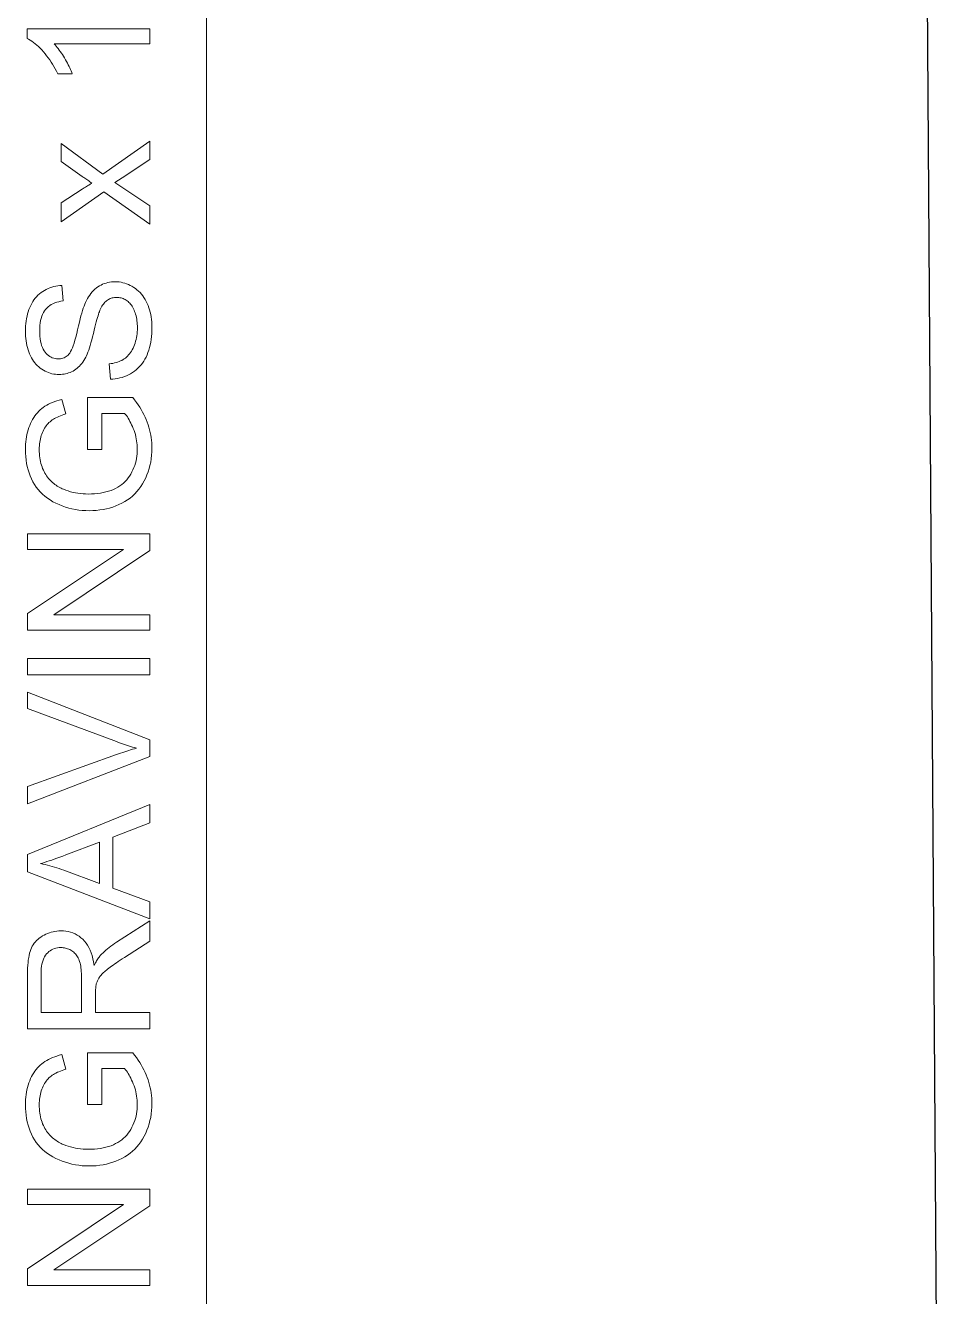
# Model space of a CAD drawing. Extents: x 5 to 409, y 5 to 583.
# Drawn here: x 142.98 to 165.45, y 239.74 to 270.91 of the extents above; entities that cross this region are included whole.
import ezdxf

# ---------------------------------------------------------------- set-up
doc = ezdxf.new("R2010")
doc.units = 0
doc.layers.add('OUTLINE', color=7, linetype='Continuous', lineweight=70)
doc.layers.add('TEXT', color=2, linetype='Continuous', lineweight=25)

msp = doc.modelspace()

# ---------------------------------------------------------------- linework, layer by layer
at = {"layer": 'OUTLINE', "lineweight": 30}
msp.add_line((164.747, 324.323), (165.447, 218.583), dxfattribs=at)
at = {"layer": 'TEXT', "lineweight": 13}
msp.add_lwpolyline([(154.746, 213.099), (147.419, 230.399), (147.419, 304.483)], dxfattribs=at)
for points in [[(146.031, 270.826), (146.031, 270.457), (143.684, 270.457), (143.709, 270.43), (143.735, 270.401), (143.76, 270.37), (143.786, 270.338), (143.811, 270.304), (143.836, 270.268), (143.862, 270.231), (143.887, 270.192), (143.912, 270.151), (143.938, 270.109), (143.963, 270.066), (143.986, 270.024), (144.008, 269.983), (144.029, 269.943), (144.049, 269.904), (144.067, 269.865), (144.084, 269.828), (144.1, 269.791), (144.115, 269.756), (144.128, 269.721), (143.772, 269.721), (143.742, 269.782), (143.711, 269.841), (143.679, 269.899), (143.646, 269.956), (143.611, 270.01), (143.576, 270.064), (143.539, 270.115), (143.5, 270.165), (143.461, 270.214), (143.42, 270.261), (143.379, 270.306), (143.338, 270.348), (143.297, 270.388), (143.257, 270.424), (143.216, 270.458), (143.176, 270.49), (143.137, 270.519), (143.097, 270.545), (143.058, 270.568), (143.019, 270.588), (143.019, 270.826)], [(146.031, 266.035), (144.902, 266.829), (143.858, 266.095), (143.858, 266.555), (144.368, 266.889), (144.396, 266.907), (144.424, 266.925), (144.45, 266.942), (144.476, 266.958), (144.501, 266.973), (144.525, 266.988), (144.548, 267.002), (144.57, 267.016), (144.591, 267.028), (144.611, 267.04), (144.584, 267.058), (144.558, 267.075), (144.533, 267.093), (144.508, 267.11), (144.484, 267.126), (144.46, 267.143), (144.437, 267.159), (144.415, 267.175), (144.393, 267.19), (144.372, 267.206), (143.858, 267.572), (143.858, 268.012), (144.881, 267.261), (146.031, 268.069), (146.031, 267.617), (145.356, 267.171), (145.174, 267.052), (146.031, 266.481)], [(145.067, 262.233), (145.035, 262.608), (145.079, 262.614), (145.121, 262.621), (145.162, 262.63), (145.202, 262.64), (145.24, 262.652), (145.276, 262.665), (145.31, 262.679), (145.343, 262.695), (145.374, 262.713), (145.404, 262.731), (145.432, 262.752), (145.46, 262.775), (145.486, 262.799), (145.511, 262.826), (145.535, 262.855), (145.557, 262.887), (145.579, 262.92), (145.6, 262.956), (145.619, 262.993), (145.637, 263.033), (145.654, 263.075), (145.669, 263.117), (145.683, 263.161), (145.694, 263.205), (145.704, 263.251), (145.712, 263.297), (145.718, 263.345), (145.723, 263.393), (145.725, 263.443), (145.726, 263.494), (145.726, 263.539), (145.724, 263.582), (145.72, 263.625), (145.716, 263.667), (145.709, 263.707), (145.702, 263.747), (145.693, 263.786), (145.683, 263.823), (145.672, 263.859), (145.659, 263.895), (145.645, 263.929), (145.63, 263.961), (145.614, 263.991), (145.597, 264.02), (145.579, 264.046), (145.56, 264.071), (145.54, 264.095), (145.519, 264.116), (145.497, 264.136), (145.474, 264.154), (145.45, 264.17), (145.426, 264.184), (145.401, 264.197), (145.376, 264.208), (145.351, 264.217), (145.325, 264.225), (145.298, 264.231), (145.272, 264.235), (145.244, 264.238), (145.217, 264.238), (145.189, 264.238), (145.162, 264.235), (145.135, 264.231), (145.11, 264.225), (145.085, 264.218), (145.06, 264.209), (145.037, 264.198), (145.014, 264.186), (144.992, 264.172), (144.97, 264.157), (144.949, 264.139), (144.929, 264.12), (144.91, 264.098), (144.891, 264.074), (144.873, 264.048), (144.856, 264.02), (144.839, 263.99), (144.823, 263.958), (144.808, 263.923), (144.793, 263.887), (144.783, 263.859), (144.772, 263.827), (144.76, 263.788), (144.747, 263.743), (144.733, 263.693), (144.718, 263.636), (144.702, 263.574), (144.684, 263.506), (144.666, 263.432), (144.647, 263.352), (144.627, 263.272), (144.608, 263.197), (144.588, 263.127), (144.569, 263.061), (144.55, 263.001), (144.532, 262.945), (144.513, 262.895), (144.495, 262.849), (144.477, 262.809), (144.46, 262.773), (144.437, 262.731), (144.412, 262.692), (144.387, 262.654), (144.361, 262.619), (144.334, 262.586), (144.305, 262.555), (144.275, 262.526), (144.245, 262.5), (144.213, 262.475), (144.18, 262.453), (144.147, 262.433), (144.112, 262.415), (144.077, 262.399), (144.04, 262.386), (144.004, 262.374), (143.966, 262.364), (143.927, 262.357), (143.888, 262.352), (143.848, 262.349), (143.807, 262.348), (143.762, 262.349), (143.717, 262.353), (143.673, 262.359), (143.63, 262.368), (143.587, 262.38), (143.545, 262.394), (143.503, 262.411), (143.462, 262.43), (143.422, 262.452), (143.382, 262.477), (143.344, 262.504), (143.307, 262.533), (143.272, 262.565), (143.239, 262.599), (143.209, 262.635), (143.179, 262.674), (143.152, 262.715), (143.127, 262.759), (143.104, 262.805), (143.082, 262.853), (143.063, 262.903), (143.046, 262.954), (143.03, 263.007), (143.017, 263.06), (143.006, 263.115), (142.996, 263.17), (142.989, 263.227), (142.984, 263.285), (142.981, 263.344), (142.98, 263.404), (142.981, 263.469), (142.984, 263.534), (142.99, 263.597), (142.997, 263.658), (143.007, 263.717), (143.019, 263.775), (143.033, 263.832), (143.049, 263.887), (143.067, 263.94), (143.088, 263.992), (143.11, 264.042), (143.135, 264.089), (143.161, 264.134), (143.19, 264.177), (143.22, 264.217), (143.253, 264.255), (143.288, 264.291), (143.324, 264.324), (143.363, 264.355), (143.404, 264.384), (143.446, 264.41), (143.489, 264.434), (143.534, 264.455), (143.58, 264.473), (143.626, 264.489), (143.674, 264.503), (143.723, 264.514), (143.773, 264.522), (143.824, 264.528), (143.876, 264.531), (143.905, 264.15), (143.85, 264.143), (143.797, 264.132), (143.747, 264.119), (143.7, 264.103), (143.655, 264.083), (143.614, 264.061), (143.575, 264.036), (143.539, 264.008), (143.506, 263.977), (143.475, 263.943), (143.448, 263.906), (143.423, 263.865), (143.401, 263.821), (143.382, 263.774), (143.366, 263.724), (143.353, 263.67), (143.343, 263.612), (143.336, 263.552), (143.331, 263.487), (143.33, 263.42), (143.331, 263.35), (143.335, 263.284), (143.342, 263.221), (143.351, 263.163), (143.363, 263.109), (143.378, 263.058), (143.395, 263.011), (143.415, 262.969), (143.437, 262.93), (143.462, 262.895), (143.489, 262.864), (143.517, 262.836), (143.546, 262.811), (143.576, 262.79), (143.608, 262.771), (143.64, 262.757), (143.673, 262.745), (143.708, 262.737), (143.744, 262.732), (143.78, 262.73), (143.812, 262.731), (143.843, 262.735), (143.872, 262.741), (143.9, 262.749), (143.928, 262.759), (143.954, 262.772), (143.978, 262.787), (144.002, 262.805), (144.025, 262.825), (144.046, 262.847), (144.067, 262.874), (144.088, 262.908), (144.109, 262.949), (144.131, 262.998), (144.152, 263.054), (144.173, 263.117), (144.195, 263.188), (144.217, 263.267), (144.238, 263.352), (144.26, 263.446), (144.282, 263.539), (144.303, 263.627), (144.323, 263.709), (144.343, 263.784), (144.363, 263.854), (144.382, 263.917), (144.4, 263.974), (144.418, 264.025), (144.435, 264.071), (144.451, 264.11), (144.476, 264.161), (144.502, 264.209), (144.53, 264.254), (144.558, 264.297), (144.588, 264.337), (144.62, 264.375), (144.652, 264.409), (144.686, 264.441), (144.721, 264.47), (144.757, 264.496), (144.795, 264.52), (144.834, 264.541), (144.874, 264.56), (144.915, 264.576), (144.957, 264.59), (145, 264.601), (145.044, 264.61), (145.09, 264.616), (145.136, 264.62), (145.184, 264.621), (145.232, 264.62), (145.279, 264.616), (145.325, 264.609), (145.371, 264.599), (145.417, 264.587), (145.461, 264.572), (145.506, 264.554), (145.549, 264.533), (145.593, 264.51), (145.635, 264.484), (145.677, 264.455), (145.716, 264.424), (145.754, 264.391), (145.79, 264.355), (145.824, 264.317), (145.856, 264.276), (145.886, 264.233), (145.914, 264.188), (145.94, 264.14), (145.965, 264.09), (145.987, 264.038), (146.007, 263.985), (146.025, 263.93), (146.04, 263.874), (146.053, 263.817), (146.064, 263.759), (146.072, 263.699), (146.078, 263.638), (146.081, 263.576), (146.082, 263.512), (146.081, 263.432), (146.078, 263.354), (146.072, 263.28), (146.063, 263.207), (146.053, 263.138), (146.04, 263.071), (146.024, 263.007), (146.006, 262.945), (145.986, 262.886), (145.964, 262.83), (145.939, 262.776), (145.911, 262.724), (145.882, 262.675), (145.85, 262.628), (145.815, 262.584), (145.778, 262.542), (145.739, 262.502), (145.697, 262.465), (145.653, 262.43), (145.607, 262.398), (145.558, 262.368), (145.509, 262.341), (145.458, 262.317), (145.406, 262.296), (145.353, 262.278), (145.298, 262.263), (145.242, 262.251), (145.185, 262.242), (145.127, 262.236)], [(144.855, 260.512), (144.503, 260.512), (144.501, 261.783), (145.614, 261.783), (145.659, 261.724), (145.702, 261.665), (145.743, 261.606), (145.782, 261.546), (145.818, 261.486), (145.852, 261.425), (145.884, 261.364), (145.913, 261.303), (145.94, 261.241), (145.965, 261.179), (145.987, 261.117), (146.007, 261.054), (146.025, 260.991), (146.04, 260.928), (146.053, 260.864), (146.064, 260.8), (146.072, 260.736), (146.078, 260.671), (146.081, 260.606), (146.082, 260.541), (146.081, 260.453), (146.075, 260.367), (146.065, 260.283), (146.052, 260.2), (146.035, 260.119), (146.014, 260.039), (145.99, 259.961), (145.961, 259.885), (145.929, 259.811), (145.893, 259.737), (145.854, 259.667), (145.811, 259.6), (145.764, 259.537), (145.715, 259.477), (145.662, 259.421), (145.605, 259.368), (145.545, 259.319), (145.482, 259.273), (145.416, 259.231), (145.346, 259.192), (145.273, 259.157), (145.199, 259.126), (145.123, 259.098), (145.046, 259.074), (144.967, 259.054), (144.886, 259.037), (144.803, 259.025), (144.719, 259.015), (144.633, 259.01), (144.546, 259.008), (144.459, 259.01), (144.373, 259.015), (144.288, 259.024), (144.205, 259.037), (144.122, 259.054), (144.041, 259.074), (143.961, 259.098), (143.882, 259.125), (143.805, 259.156), (143.728, 259.191), (143.654, 259.229), (143.584, 259.271), (143.518, 259.315), (143.456, 259.363), (143.397, 259.414), (143.343, 259.469), (143.292, 259.526), (143.246, 259.587), (143.203, 259.651), (143.164, 259.718), (143.129, 259.788), (143.098, 259.86), (143.07, 259.934), (143.046, 260.01), (143.026, 260.088), (143.01, 260.168), (142.997, 260.25), (142.987, 260.335), (142.982, 260.421), (142.98, 260.51), (142.981, 260.574), (142.984, 260.638), (142.99, 260.7), (142.997, 260.76), (143.006, 260.82), (143.018, 260.878), (143.032, 260.935), (143.048, 260.991), (143.065, 261.045), (143.085, 261.098), (143.107, 261.15), (143.131, 261.199), (143.156, 261.246), (143.183, 261.291), (143.212, 261.333), (143.242, 261.373), (143.274, 261.411), (143.307, 261.446), (143.342, 261.48), (143.379, 261.511), (143.418, 261.54), (143.459, 261.568), (143.502, 261.594), (143.548, 261.619), (143.596, 261.642), (143.646, 261.664), (143.699, 261.685), (143.754, 261.704), (143.811, 261.722), (143.87, 261.738), (143.968, 261.38), (143.924, 261.366), (143.881, 261.351), (143.84, 261.336), (143.801, 261.32), (143.764, 261.304), (143.729, 261.287), (143.696, 261.269), (143.665, 261.251), (143.636, 261.232), (143.608, 261.212), (143.583, 261.191), (143.558, 261.168), (143.534, 261.144), (143.512, 261.118), (143.49, 261.09), (143.47, 261.061), (143.451, 261.029), (143.432, 260.996), (143.415, 260.962), (143.399, 260.925), (143.384, 260.888), (143.37, 260.849), (143.358, 260.81), (143.348, 260.77), (143.339, 260.729), (143.332, 260.687), (143.327, 260.645), (143.323, 260.601), (143.321, 260.557), (143.32, 260.512), (143.321, 260.458), (143.323, 260.406), (143.327, 260.355), (143.333, 260.306), (143.341, 260.258), (143.35, 260.212), (143.36, 260.167), (143.373, 260.124), (143.387, 260.082), (143.403, 260.041), (143.42, 260.002), (143.438, 259.965), (143.457, 259.929), (143.477, 259.895), (143.499, 259.862), (143.521, 259.831), (143.544, 259.801), (143.569, 259.773), (143.594, 259.746), (143.621, 259.721), (143.648, 259.697), (143.676, 259.675), (143.704, 259.653), (143.733, 259.632), (143.762, 259.613), (143.792, 259.595), (143.823, 259.577), (143.854, 259.561), (143.885, 259.546), (143.917, 259.532), (143.973, 259.51), (144.031, 259.491), (144.089, 259.473), (144.148, 259.458), (144.207, 259.446), (144.268, 259.436), (144.33, 259.428), (144.393, 259.422), (144.456, 259.418), (144.521, 259.417), (144.6, 259.419), (144.676, 259.423), (144.75, 259.43), (144.821, 259.439), (144.889, 259.452), (144.955, 259.467), (145.018, 259.485), (145.079, 259.506), (145.137, 259.529), (145.192, 259.555), (145.245, 259.584), (145.295, 259.616), (145.342, 259.65), (145.386, 259.686), (145.428, 259.725), (145.466, 259.766), (145.502, 259.81), (145.535, 259.857), (145.566, 259.906), (145.593, 259.957), (145.618, 260.011), (145.64, 260.064), (145.66, 260.119), (145.677, 260.174), (145.692, 260.23), (145.703, 260.286), (145.713, 260.343), (145.719, 260.401), (145.723, 260.459), (145.724, 260.518), (145.723, 260.57), (145.72, 260.621), (145.715, 260.672), (145.708, 260.722), (145.699, 260.773), (145.689, 260.823), (145.676, 260.873), (145.661, 260.923), (145.644, 260.972), (145.625, 261.022), (145.605, 261.07), (145.585, 261.115), (145.564, 261.158), (145.544, 261.199), (145.522, 261.237), (145.501, 261.274), (145.48, 261.307), (145.458, 261.339), (145.436, 261.367), (145.413, 261.394), (144.855, 261.394)], [(146.031, 256.078), (143.031, 256.078), (143.031, 256.485), (145.387, 258.06), (143.031, 258.06), (143.031, 258.441), (146.031, 258.441), (146.031, 258.034), (143.674, 256.458), (146.031, 256.458)], [(146.031, 254.985), (143.031, 254.985), (143.031, 255.382), (146.031, 255.382)], [(146.031, 252.979), (143.031, 251.817), (143.031, 252.247), (145.211, 253.026), (145.263, 253.045), (145.314, 253.063), (145.365, 253.08), (145.415, 253.097), (145.464, 253.113), (145.513, 253.128), (145.561, 253.143), (145.609, 253.157), (145.656, 253.171), (145.702, 253.184), (145.653, 253.198), (145.604, 253.213), (145.554, 253.228), (145.505, 253.243), (145.456, 253.259), (145.407, 253.276), (145.358, 253.292), (145.309, 253.31), (145.26, 253.327), (145.211, 253.346), (143.031, 254.156), (143.031, 254.561), (146.031, 253.387)], [(146.031, 248.997), (143.031, 250.149), (143.031, 250.577), (146.031, 251.805), (146.031, 251.352), (145.123, 251.002), (145.123, 249.748), (146.031, 249.419)], [(144.799, 249.863), (144.799, 250.88), (143.968, 250.567), (143.894, 250.539), (143.822, 250.512), (143.754, 250.487), (143.687, 250.464), (143.624, 250.442), (143.563, 250.421), (143.505, 250.402), (143.449, 250.385), (143.396, 250.368), (143.346, 250.354), (143.404, 250.342), (143.462, 250.329), (143.519, 250.315), (143.577, 250.3), (143.634, 250.285), (143.691, 250.268), (143.748, 250.25), (143.805, 250.232), (143.862, 250.213), (143.919, 250.192)], [(146.031, 246.306), (143.031, 246.306), (143.031, 247.636), (143.032, 247.714), (143.034, 247.789), (143.039, 247.86), (143.044, 247.926), (143.051, 247.989), (143.06, 248.048), (143.071, 248.103), (143.083, 248.155), (143.097, 248.202), (143.112, 248.246), (143.129, 248.287), (143.149, 248.326), (143.172, 248.364), (143.197, 248.4), (143.224, 248.434), (143.254, 248.466), (143.286, 248.497), (143.321, 248.526), (143.358, 248.554), (143.398, 248.58), (143.439, 248.603), (143.481, 248.624), (143.524, 248.643), (143.568, 248.659), (143.613, 248.673), (143.659, 248.684), (143.705, 248.693), (143.752, 248.699), (143.801, 248.703), (143.85, 248.704), (143.913, 248.702), (143.973, 248.696), (144.032, 248.686), (144.089, 248.671), (144.144, 248.653), (144.197, 248.63), (144.248, 248.603), (144.296, 248.572), (144.343, 248.537), (144.388, 248.498), (144.43, 248.454), (144.469, 248.406), (144.505, 248.353), (144.538, 248.296), (144.567, 248.235), (144.593, 248.169), (144.616, 248.098), (144.636, 248.023), (144.653, 247.943), (144.666, 247.859), (144.681, 247.89), (144.697, 247.919), (144.712, 247.947), (144.727, 247.973), (144.742, 247.998), (144.756, 248.021), (144.771, 248.043), (144.786, 248.063), (144.801, 248.082), (144.816, 248.099), (144.848, 248.133), (144.883, 248.167), (144.919, 248.201), (144.956, 248.235), (144.995, 248.268), (145.036, 248.301), (145.078, 248.333), (145.122, 248.365), (145.168, 248.397), (145.215, 248.428), (146.031, 248.95), (146.031, 248.451), (145.407, 248.054), (145.354, 248.019), (145.304, 247.987), (145.256, 247.955), (145.211, 247.924), (145.169, 247.895), (145.129, 247.867), (145.091, 247.84), (145.056, 247.815), (145.024, 247.79), (144.994, 247.767), (144.966, 247.745), (144.94, 247.723), (144.916, 247.702), (144.893, 247.681), (144.872, 247.66), (144.853, 247.641), (144.835, 247.621), (144.82, 247.602), (144.806, 247.584), (144.793, 247.566), (144.782, 247.548), (144.772, 247.53), (144.762, 247.512), (144.753, 247.494), (144.745, 247.476), (144.737, 247.458), (144.73, 247.439), (144.724, 247.421), (144.718, 247.403), (144.713, 247.384), (144.711, 247.37), (144.708, 247.354), (144.706, 247.336), (144.704, 247.317), (144.703, 247.295), (144.701, 247.272), (144.7, 247.248), (144.7, 247.221), (144.699, 247.193), (144.699, 247.163), (144.699, 246.703), (146.031, 246.703)], [(144.355, 246.703), (144.355, 247.556), (144.355, 247.61), (144.353, 247.66), (144.35, 247.709), (144.346, 247.755), (144.341, 247.799), (144.335, 247.84), (144.328, 247.879), (144.319, 247.916), (144.31, 247.95), (144.299, 247.982), (144.287, 248.012), (144.274, 248.04), (144.259, 248.067), (144.243, 248.093), (144.226, 248.117), (144.207, 248.14), (144.187, 248.161), (144.166, 248.18), (144.143, 248.199), (144.119, 248.215), (144.094, 248.23), (144.069, 248.244), (144.043, 248.256), (144.016, 248.266), (143.99, 248.275), (143.963, 248.282), (143.935, 248.288), (143.907, 248.292), (143.879, 248.294), (143.85, 248.295), (143.808, 248.294), (143.768, 248.289), (143.729, 248.281), (143.692, 248.27), (143.656, 248.256), (143.622, 248.239), (143.589, 248.219), (143.558, 248.196), (143.528, 248.17), (143.5, 248.141), (143.474, 248.108), (143.451, 248.072), (143.43, 248.032), (143.412, 247.988), (143.397, 247.941), (143.385, 247.891), (143.375, 247.837), (143.368, 247.779), (143.364, 247.717), (143.363, 247.653), (143.363, 246.703)], [(144.855, 244.444), (144.503, 244.444), (144.501, 245.715), (145.614, 245.715), (145.659, 245.656), (145.702, 245.597), (145.743, 245.537), (145.782, 245.478), (145.818, 245.417), (145.852, 245.357), (145.884, 245.296), (145.913, 245.235), (145.94, 245.173), (145.965, 245.111), (145.987, 245.049), (146.007, 244.986), (146.025, 244.923), (146.04, 244.859), (146.053, 244.796), (146.064, 244.732), (146.072, 244.667), (146.078, 244.603), (146.081, 244.538), (146.082, 244.472), (146.081, 244.385), (146.075, 244.299), (146.065, 244.215), (146.052, 244.132), (146.035, 244.051), (146.014, 243.971), (145.99, 243.893), (145.961, 243.817), (145.929, 243.742), (145.893, 243.669), (145.854, 243.599), (145.811, 243.532), (145.764, 243.468), (145.715, 243.409), (145.662, 243.352), (145.605, 243.3), (145.545, 243.25), (145.482, 243.205), (145.416, 243.163), (145.346, 243.124), (145.273, 243.089), (145.199, 243.058), (145.123, 243.03), (145.046, 243.006), (144.967, 242.986), (144.886, 242.969), (144.803, 242.956), (144.719, 242.947), (144.633, 242.942), (144.546, 242.94), (144.459, 242.942), (144.373, 242.947), (144.288, 242.956), (144.205, 242.969), (144.122, 242.986), (144.041, 243.006), (143.961, 243.029), (143.882, 243.057), (143.805, 243.088), (143.728, 243.123), (143.654, 243.161), (143.584, 243.203), (143.518, 243.247), (143.456, 243.295), (143.397, 243.346), (143.343, 243.4), (143.292, 243.458), (143.246, 243.519), (143.203, 243.583), (143.164, 243.65), (143.129, 243.72), (143.098, 243.792), (143.07, 243.865), (143.046, 243.942), (143.026, 244.02), (143.01, 244.1), (142.997, 244.182), (142.987, 244.267), (142.982, 244.353), (142.98, 244.442), (142.981, 244.506), (142.984, 244.569), (142.99, 244.631), (142.997, 244.692), (143.006, 244.752), (143.018, 244.81), (143.032, 244.867), (143.048, 244.922), (143.065, 244.977), (143.085, 245.03), (143.107, 245.082), (143.131, 245.131), (143.156, 245.178), (143.183, 245.222), (143.212, 245.265), (143.242, 245.305), (143.274, 245.343), (143.307, 245.378), (143.342, 245.411), (143.379, 245.442), (143.418, 245.472), (143.459, 245.499), (143.502, 245.526), (143.548, 245.55), (143.596, 245.574), (143.646, 245.596), (143.699, 245.616), (143.754, 245.636), (143.811, 245.653), (143.87, 245.67), (143.968, 245.311), (143.924, 245.298), (143.881, 245.283), (143.84, 245.268), (143.801, 245.252), (143.764, 245.236), (143.729, 245.219), (143.696, 245.201), (143.665, 245.182), (143.636, 245.163), (143.608, 245.144), (143.583, 245.123), (143.558, 245.1), (143.534, 245.076), (143.512, 245.05), (143.49, 245.022), (143.47, 244.992), (143.451, 244.961), (143.432, 244.928), (143.415, 244.894), (143.399, 244.857), (143.384, 244.82), (143.37, 244.781), (143.358, 244.742), (143.348, 244.702), (143.339, 244.661), (143.332, 244.619), (143.327, 244.576), (143.323, 244.533), (143.321, 244.489), (143.32, 244.444), (143.321, 244.39), (143.323, 244.338), (143.327, 244.287), (143.333, 244.238), (143.341, 244.19), (143.35, 244.144), (143.36, 244.099), (143.373, 244.055), (143.387, 244.014), (143.403, 243.973), (143.42, 243.934), (143.438, 243.897), (143.457, 243.861), (143.477, 243.827), (143.499, 243.794), (143.521, 243.763), (143.544, 243.733), (143.569, 243.705), (143.594, 243.678), (143.621, 243.653), (143.648, 243.629), (143.676, 243.606), (143.704, 243.585), (143.733, 243.564), (143.762, 243.545), (143.792, 243.526), (143.823, 243.509), (143.854, 243.493), (143.885, 243.478), (143.917, 243.464), (143.973, 243.442), (144.031, 243.422), (144.089, 243.405), (144.148, 243.39), (144.207, 243.378), (144.268, 243.367), (144.33, 243.359), (144.393, 243.354), (144.456, 243.35), (144.521, 243.349), (144.6, 243.35), (144.676, 243.355), (144.75, 243.361), (144.821, 243.371), (144.889, 243.384), (144.955, 243.399), (145.018, 243.417), (145.079, 243.437), (145.137, 243.461), (145.192, 243.487), (145.245, 243.516), (145.295, 243.547), (145.342, 243.581), (145.386, 243.618), (145.428, 243.657), (145.466, 243.698), (145.502, 243.742), (145.535, 243.789), (145.566, 243.838), (145.593, 243.889), (145.618, 243.942), (145.64, 243.996), (145.66, 244.051), (145.677, 244.106), (145.692, 244.161), (145.703, 244.218), (145.713, 244.275), (145.719, 244.333), (145.723, 244.391), (145.724, 244.45), (145.723, 244.501), (145.72, 244.553), (145.715, 244.604), (145.708, 244.654), (145.699, 244.705), (145.689, 244.755), (145.676, 244.805), (145.661, 244.855), (145.644, 244.904), (145.625, 244.953), (145.605, 245.001), (145.585, 245.047), (145.564, 245.09), (145.544, 245.131), (145.522, 245.169), (145.501, 245.205), (145.48, 245.239), (145.458, 245.27), (145.436, 245.299), (145.413, 245.326), (144.855, 245.326)], [(146.031, 240.009), (143.031, 240.009), (143.031, 240.417), (145.387, 241.992), (143.031, 241.992), (143.031, 242.373), (146.031, 242.373), (146.031, 241.966), (143.674, 240.39), (146.031, 240.39)]]:
    msp.add_lwpolyline(points, close=True, dxfattribs=at)

doc.saveas('drawing.dxf')
